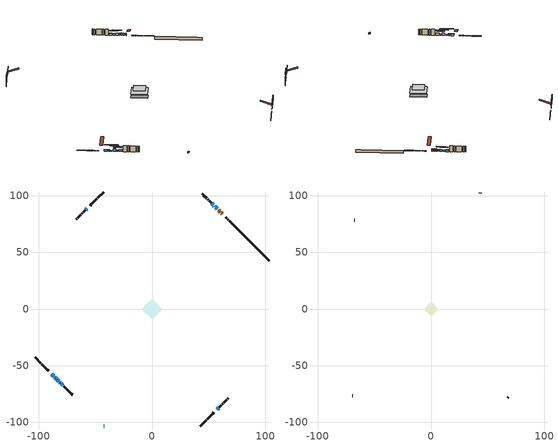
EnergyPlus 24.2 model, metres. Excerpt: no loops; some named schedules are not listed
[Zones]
conditioned space
 floor outside (Floor1 construction): -2.82,0 0,2.82 2.82,0 0,-2.82 z0.79
 floor adiabatic (AdiabaticFloorConstruction): -8.89,0 0,8.89 8.89,0 0,-8.89 z3.23
 floor foundation (Slab1 construction): -6.43,2.85 -2.85,6.43 6.43,-2.85 2.85,-6.43 z-1.65
 wall outside (RimJoist1 construction): 42.73,-103.17 47.85,-98.05 / -103.17,-42.73 -98.05,-47.85 / -42.73,103.17 -47.85,98.05 / 76.79,69.11 71.67,74.23 z0.79:1.09
 wall outside (RimJoist2 construction): 48.51,-97.39 51.6,-94.31 / -97.39,-48.51 -94.31,-51.6 / -48.51,97.39 -51.6,94.31 / 71.02,74.89 67.93,77.97 z0.79:1.09
 wall outside (RimJoist3 construction): 52.25,-93.65 52.94,-92.96 / -93.65,-52.25 -92.96,-52.94 / -52.25,93.65 -52.94,92.96 / 67.27,78.63 66.59,79.32 z0.79:1.09
 wall outside (RimJoist4 construction): 53.6,-92.31 54.65,-91.26 / -92.31,-53.6 -91.26,-54.65 / -53.6,92.31 -54.65,91.26 / 65.93,79.97 64.88,81.02 z0.79:1.09
 wall outside (AdiabaticWallConstruction 1): 61.89,84.01 61.48,84.43 / 60.82,85.08 60.21,85.69 / 59.56,86.35 59,86.9 z0.79:2.82
 wall outside (AdiabaticWallConstruction): -42.74,-103.17 -42.28,-103.17 / 58.35,87.56 58.27,87.63 / -57.64,88.27 -58.36,87.55 / -41.35,-103.17 -41.23,-103.17 / 55.52,90.38 54.81,91.1 / 54.15,91.76 52.71,93.19 z0.79:2.01; -88.27,-57.64 -86.54,-59.36 z0.79:1.86; -85.89,-60.02 -85.35,-60.56 z0.79:1.71; 57.64,-88.27 58.79,-87.12 / -84.69,-61.21 -84.11,-61.79 z0.79:1.2; -83.46,-62.45 -82.09,-63.81 z0.79:2.82; -81.44,-64.47 -80.9,-65.01 z0.79:1.65; -80.24,-65.66 -78.52,-67.39 z0.79:2.37; 57.62,88.29 56.18,89.72 z0.79:2.39
 wall outside (Wall1 construction): 59.44,-86.46 61.21,-84.7 / -77.86,-68.04 -76.1,-69.81 / -59.01,86.89 -60.77,85.13 / 52.06,93.85 50.29,95.61 z0.79:5.67
 wall outside (Wall2 construction): 61.86,-84.04 62.45,-83.46 / -75.44,-70.46 -74.86,-71.05 / -61.43,84.47 -62.01,83.89 / 49.64,96.27 49.05,96.85 z0.79:5.67
 wall outside (Wall3 construction): 63.1,-82.8 66.09,-79.81 / -74.2,-71.7 -71.21,-74.69 / -62.67,83.23 -65.66,80.25 / 48.4,97.51 45.41,100.5 z0.79:5.67
 wall outside (Wall4 construction): 66.75,-79.16 67.21,-78.7 / -70.56,-75.35 -70.1,-75.81 / -66.32,79.59 -66.77,79.13 / 44.75,101.15 44.29,101.61 z0.79:5.67
 wall foundation (FoundationWall1 construction): 77.45,68.45,-1.65 77.45,68.45,0.79 100.6,45.31,0.79 100.6,45.31,0.52 103.17,42.73,0.52 103.17,42.73,-1.65
 window (WindowConstruction 10): -42.73,-103.17 -42.28,-103.17 z0.79:2.01
 window (WindowConstruction 6): 58.34,87.56 58.27,87.63 z0.79:2.01
 window (WindowConstruction 7): -57.64,88.27 -58.35,87.55 z0.79:2.01
 window (WindowConstruction 8): -88.27,-57.64 -86.54,-59.36 z0.79:1.86
 window (WindowConstruction 9): -85.89,-60.02 -85.35,-60.56 z0.79:1.7
 window (WindowConstruction 12): 57.64,-88.27 58.79,-87.12 z0.79:1.2
 window (WindowConstruction 13): -84.69,-61.21 -84.12,-61.79 z0.79:1.2
 window (WindowConstruction 11): -41.35,-103.17 -41.23,-103.17 z0.79:2.01
 window (WindowConstruction): -83.46,-62.45 -82.09,-63.81 z0.79:2.82
 window (WindowConstruction 1): -81.44,-64.47 -80.9,-65.01 z0.79:1.65
 window (WindowConstruction 2): -80.24,-65.66 -78.52,-67.39 z0.79:2.37
 window (WindowConstruction 3): 57.62,88.29 56.18,89.72 z0.79:2.39
 window (WindowConstruction 4): 55.52,90.38 54.81,91.1 z0.79:2.01
 window (WindowConstruction 5): 54.15,91.76 52.71,93.19 z0.79:2.01
 door (Door): 61.89,84.01 61.48,84.43 z0.79:2.82
 door (Door 1): 60.82,85.08 60.21,85.69 z0.79:2.82
 door (Door 2): 59.56,86.35 59,86.9 z0.79:2.82
 ceiling adiabatic (AdiabaticFloorConstruction): 0,-8.89 8.89,0 0,8.89 -8.89,0 z3.23
attic - vented
 floor to conditioned space (Floor2 construction Reversed): -6.53,0 0,6.53 6.53,0 0,-6.53 z5.67
 wall outside (Wall5 construction): 67.86,-78.04 68.11,-77.8 / -69.44,-76.46 -69.2,-76.71 / -67.43,78.47 -67.68,78.23 / 43.64,102.27 43.39,102.51 z0.79:5.67
 roof outside (Roof1 construction): 56.98,-88.92,5.67 50.62,-82.56,8.67 48.94,-84.24,8.67 55.3,-90.6,5.67; -88.92,-56.98,5.67 -82.56,-50.62,8.67 -84.24,-48.94,8.67 -90.6,-55.3,5.67; -56.98,88.92,5.67 -50.62,82.56,8.67 -48.94,84.24,8.67 -55.3,90.6,5.67; 62.55,83.36,5.67 56.19,77,8.67 57.86,75.32,8.67 64.22,81.68,5.67
shading: 58.13,87.77 58.49,87.42 58.78,87.71 58.42,88.07 z2.21; -60.22,85.68 -55.77,90.13 -56.06,90.43 -60.51,85.97 z4.65; -86.4,-59.5 -88.41,-57.49 -88.7,-57.79 -86.69,-59.79 z2.06; -85.21,-60.7 -86.03,-59.88 -86.32,-60.17 -85.5,-60.99 z1.91; 62.38,-83.52 54.04,-91.86 54.34,-92.15 62.67,-83.82 z6.28; -80.52,-65.38 -88.28,-57.62 -88.57,-57.91 -80.81,-65.67 z6.28; -80.23,-65.68 -85.33,-60.58 -85.62,-60.87 -80.52,-65.97 z5.46; -79.03,-66.87 -83.3,-62.6 -83.6,-62.89 -79.32,-67.16 z4.29; -76.65,-69.25 -82.11,-63.8 -82.4,-64.09 -76.94,-69.55 z5.01; 54.31,91.59 59.48,86.42 59.77,86.71 54.6,91.88 z5.03; 52.94,92.97 57.39,88.51 57.68,88.81 53.23,93.26 z4.65; 52.57,93.33 54.29,91.61 54.58,91.9 52.86,93.62 z2.21
[Building]
Building 1: Terrain=Suburbs
[Site:Location]
Toronto City Centre_ON: Latitude {deg}=43.63; Longitude {deg}=-79.39; Time Zone {hr}=-5; Elevation {m}=77; Keep Site Location Information=Yes
[Site:GroundTemperature:Shallow]
5.01852, 3.26908, 3.12898, 3.95918, 7.29196, 10.6092, 13.4851, 15.3069, 15.4617, 13.9799, 11.1774, 7.9619
[Site:WaterMainsTemperature]
Calculation Method=Schedule; Temperature Schedule=mains temperature schedule
[Material] Roughness=Rough; Thermal Absorptance=0.9
Name | Thickness {m} | Conductivity {W/m-K} | Density {kg/m3} | Specific Heat {J/kg-K} | Solar Absorptance | Visible Absorptance
asphalt or fiberglass shingles | 0.00635 | 0.162714 | 1121.4 | 1465.45 | 0.4 | 0.4
ceiling loosefill ins | 0.338667 | 0.0480833 | 16.02 | 1046.75 | 0.7 | 0.7
ceiling stud and cavity | 0.1397 | 0.316081 | 65.682 | 1177.47 | 0.7 | 0.7
concrete 4.0 in. | 0.1016 | 1.803125 | 2242.8 | 837.4 | 0.7 | 0.7
concrete 8.0 in. | 0.2032 | 1.803125 | 2242.8 | 837.4 | 0.7 | 0.7
door material | 0.04445 | 0.053851 | 512.64 | 1214.23 | 0.7 | 0.7
door material 1 | 0.04445 | 0.0451087 | 512.64 | 1214.23 | 0.7 | 0.7
door material 2 | 0.04445 | 0.188738 | 512.64 | 1214.23 | 0.7 | 0.7
exterior vertical ins | 0.0107719 | 0.029427 | 32.04 | 1214.23 | 0.7 | 0.7
floor covering | 0.0127 | 0.0433444 | 54.468 | 1339.84 | 0.6 | 0.6
floor rigid ins; rim joist rigid ins | 0.051816 | 0.029427 | 32.04 | 1214.23 | 0.7 | 0.7
floor rigid ins 1; wall rigid ins | 0.512978 | 0.029427 | 32.04 | 1214.23 | 0.7 | 0.7
floor stud and cavity | 0.1397 | 0.109251 | 92.3553 | 1139.71 | 0.7 | 0.7
floor stud and cavity 1 | 0.1397 | 1.75129 | 37.0049 | 1207.88 | 0.7 | 0.7
furniture material conditioned space 1 | 0.1524 | 0.115458 | 640.8 | 1214.23 | 0.6 | 0.6
gypsum board | 0.0127 | 0.160291 | 801 | 837.4 | 0.6 | 0.6
gypsum board 1 | 0.0127 | 0.160291 | 801 | 837.4 | 0.7 | 0.7
osb sheathing 0.5 in. | 0.0127 | 0.115458 | 512.64 | 1214.23 | 0.7 | 0.7
osb sheathing 0.75 in. | 0.01905 | 0.115458 | 512.64 | 1214.23 | 0.7 | 0.7
osb sheathing 2.0 in. | 0.0508 | 0.115458 | 512.64 | 1214.23 | 0.7 | 0.7
rim joist stud and cavity | 0.0508 | 0.0296634 | 125.044 | 1163.47 | 0.6 | 0.6
rim joist stud and cavity 1 | 0.0508 | 0.311623 | 125.044 | 1163.47 | 0.6 | 0.6
rim joist stud and cavity 2 | 0.0508 | 0.0288045 | 125.044 | 1163.47 | 0.6 | 0.6
rim joist stud and cavity 3 | 0.0508 | 0.570385 | 125.044 | 1163.47 | 0.6 | 0.6
wall stud and cavity | 0.1397 | 0.0827303 | 139.0536 | 1170.24 | 0.7 | 0.7
wall stud and cavity 1 | 0.1397 | 0.0909844 | 139.0536 | 1170.24 | 0.7 | 0.7
wall stud and cavity 2 | 0.1397 | 0.0937807 | 139.0536 | 1170.24 | 0.7 | 0.7
wall stud and cavity 3 | 0.1397 | 0.11515 | 139.0536 | 1170.24 | 0.7 | 0.7
wall stud and cavity 4 | 0.0889 | 6.1454 | 50.32683 | 1063.81 | 0.6 | 0.6
wall stud and cavity 5 | 0.0889 | 0.380278 | 52.3479 | 1209.89 | 0.7 | 0.7
wall stud and cavity 6 | 0.0889 | 0.391764 | 83.0341 | 1211.67 | 0.7 | 0.7
wood siding | 0.0254 | 0.102417 | 544.68 | 1172.36 | 0.4 | 0.4
wood siding 1 | 0.00254 | 0.102417 | 544.68 | 1172.36 | 0.4 | 0.4
wood siding 2; wood siding 3; wood siding 4 | 0.0254 | 0.102417 | 544.68 | 1172.36 | 0.7 | 0.7
[WindowMaterial:SimpleGlazingSystem]
Name | U-Factor {W/m2-K} | Solar Heat Gain Coefficient
WindowMaterial | 2.97357 | 0.6
WindowMaterial 1 | 3.03659 | 0.48
WindowMaterial 10 | 6.28498 | 0.58
WindowMaterial 2 | 2.9219 | 0.64
WindowMaterial 3 | 2.969594 | 0.58
WindowMaterial 4 | 2.992306 | 0.55
WindowMaterial 5 | 2.90032 | 0.04
WindowMaterial 6 | 2.99003 | 0.55
WindowMaterial 7 | 3.03092 | 0.49
WindowMaterial 8 | 3.30687 | 0.61
WindowMaterial 9 | 4.64858 | 0.54
[Construction]
AdiabaticFloorConstruction: floor stud and cavity 1, floor rigid ins 1, osb sheathing 0.75 in., floor covering
AdiabaticWallConstruction: wood siding 3, wall rigid ins, wall stud and cavity 5, gypsum board
AdiabaticWallConstruction 1: wood siding 4, wall rigid ins, wall stud and cavity 5, gypsum board
Door: door material
Door 1: door material 1
Door 2: door material 2
Floor1 construction: floor stud and cavity, floor rigid ins, osb sheathing 0.75 in., floor covering
Floor2 construction Reversed: gypsum board, ceiling stud and cavity, ceiling loosefill ins
FoundationWall1 construction: concrete 8.0 in., gypsum board 1
furniture construction conditioned space 1: furniture material conditioned space 1
PartitionWallConstruction: gypsum board, wall stud and cavity 6, gypsum board
RimJoist1 construction: wood siding 2, osb sheathing 2.0 in., rim joist stud and cavity
RimJoist2 construction: wood siding 2, rim joist rigid ins, osb sheathing 2.0 in., rim joist stud and cavity 1
RimJoist3 construction: wood siding 2, osb sheathing 2.0 in., rim joist stud and cavity 2
RimJoist4 construction: wood siding 2, rim joist rigid ins, osb sheathing 2.0 in., rim joist stud and cavity 3
Roof1 construction: asphalt or fiberglass shingles
Slab1 construction: concrete 4.0 in.
Wall1 construction: wood siding, osb sheathing 0.5 in., wall stud and cavity, gypsum board
Wall2 construction: wood siding, osb sheathing 0.5 in., wall stud and cavity 1, gypsum board
Wall3 construction: wood siding, osb sheathing 0.5 in., wall stud and cavity 2, gypsum board
Wall4 construction: wood siding, osb sheathing 0.5 in., wall stud and cavity 3, gypsum board
Wall5 construction: wood siding 1, wall stud and cavity 4
WindowConstruction: WindowMaterial
WindowConstruction 1: WindowMaterial 1
WindowConstruction 10: WindowMaterial 8
WindowConstruction 11: WindowMaterial 9
WindowConstruction 12; WindowConstruction 13: WindowMaterial 10
WindowConstruction 2: WindowMaterial 2
WindowConstruction 3: WindowMaterial 3
WindowConstruction 4; WindowConstruction 5; WindowConstruction 7: WindowMaterial 4
WindowConstruction 6: WindowMaterial 5
WindowConstruction 8: WindowMaterial 6
WindowConstruction 9: WindowMaterial 7
[Zone] Multiplier=1; Part of Total Floor Area=Yes
Name | Volume {m3}
attic - vented | 41.5141
conditioned space | 579.8
[Space]
Name | Zone | Volume {m3}
attic - vented 1 | attic - vented | 41.5141
conditioned space 1 | conditioned space | 579.8
[ZoneInfiltration:EffectiveLeakageArea]
infil attic - vented 1: Zone or Space=attic - vented 1; Schedule=Always On Discrete; Effective Air Leakage Area {cm2}=3591.16; Stack Coefficient=0.000547627; Wind Coefficient=1.58111e-05
[ZoneMixing]
whole house fan mix: Zone or Space=attic - vented; Schedule=Always On Continuous; Design Flow Rate Calculation Method=Flow/Zone; Design Flow Rate {m3/s}=0; Source Zone or Space=conditioned space
[SurfaceProperty:ExposedFoundationPerimeter]
Slab1: Exposed Perimeter Calculation Method=TotalExposedPerimeter; Total Exposed Perimeter {m}=36.374
[InternalMass] Zone or ZoneList=conditioned space; Space or SpaceList=conditioned space 1
Name | Construction | Surface Area {m2}
furniture mass conditioned space 1 | furniture construction conditioned space 1 | 96.1959
partition wall mass | PartitionWallConstruction | 240.49
[Lights]
interior lighting: Zone or ZoneList or Space or SpaceList=conditioned space 1; Schedule=interior lighting schedule; Design Level Calculation Method=LightingLevel; Lighting Level {W}=343.2; Return Air Fraction=0; Fraction Radiant=0.6; Fraction Visible=0.2; Fraction Replaceable=1
[People]
occupants: Zone or ZoneList or Space or SpaceList=conditioned space 1; Number of People Schedule=occupants schedule; Number of People Calculation Method=People; Number of People=3; Fraction Radiant=0.314171; Sensible Heat Fraction=0.56303; Activity Level Schedule=occupants activity schedule; Carbon Dioxide Generation Rate {m3/s-W}=0; Enable ASHRAE 55 Comfort Warnings=No; Mean Radiant Temperature Calculation Type=EnclosureAveraged
[ElectricEquipment] Zone or ZoneList or Space or SpaceList=conditioned space 1; Design Level Calculation Method=EquipmentLevel
Name | Schedule | Design Level {W} | Fraction Latent | Fraction Radiant | Fraction Lost
clothes dryer | clothes dryer schedule | 140.772 | 0.015 | 0.081 | 0.85
clothes washer | clothes washer schedule | 32.1985 | 0.03 | 0.162 | 0.7
cooking range | cooking range schedule | 215.147 | 0.08 | 0.432 | 0.2
dishwasher | dishwasher schedule | 66.8632 | 0.3 | 0.18 | 0.4
fridge | fridge schedule | 72.9452 | 0 | 0.6 | 0
mech vent bath fan 0 | mech vent bath fan 0 schedule | 50.2 | 0 | 0 | 1
mech vent bath fan 1 | mech vent bath fan 1 schedule | 50.2 | 0 | 0 | 1
mech vent house fan | mech vent house fan schedule | 0 | 0 | 0 | 1
mech vent house fan cfis | mech vent house fan cfis schedule | 0 | 0 | 0 | 0
mech vent range fan 0 | mech vent range fan 0 schedule | 57 | 0 | 0 | 1
misc plug loads | misc plug loads schedule | 494.7 | 0.045 | 0.513 | 0.1
whole house fan | Always On Discrete | 0 | 0 | 0 | 1
[OtherEquipment] Zone or ZoneList or Space or SpaceList=conditioned space 1; Design Level Calculation Method=EquipmentLevel
Name | Fuel Type | Schedule | Design Level {W} | Fraction Latent | Fraction Radiant | Fraction Lost
clothes dryer 1 | Electricity | clothes dryer schedule | 0 | 0.015 | 0.081 | 0.85
cooking range 1 | Electricity | cooking range schedule | 0 | 0.08 | 0.432 | 0.2
general water use latent | None | general water use schedule | 62.594 | 1 | 0 | 0
general water use sensible | None | general water use schedule | -61.6891 | 0 | 0.6 | 0
mech vent house fan latent load | None | Always On Discrete | 0 | 1 | 0 | 0
mech vent house fan sensible load | None | Always On Discrete | 0 | 0 | 0 | 0
water heater energy adjustment1 | NaturalGas | Always On Discrete | 0.01 | 0 | 0 | 1
[ZoneInfiltration:DesignFlowRate] Zone or ZoneList or Space or SpaceList=conditioned space 1; Schedule=Always On Discrete; Design Flow Rate Calculation Method=Flow/Zone; Design Flow Rate {m3/s}=0
infil flow; natural vent flow; whole house fan flow
[Foundation:Kiva]
Foundation Kiva 1: Initial Indoor Air Temperature {C}=18; Wall Height Above Grade {m}=0.789981; Wall Depth Below Slab {m}=0.2032; Custom Block Material Name 1=exterior vertical ins; Custom Block Depth 1 {m}=2.43998; Custom Block X Position 1 {m}=0.2159; Custom Block Z Position 1 {m}=0
[Foundation:Kiva:Settings]
Soil Conductivity {W/m-K}=0.849921; Soil Density {kg/m3}=1842.3; Soil Specific Heat {J/kg-K}=418.7; Ground Solar Absorptivity=0.9; Ground Thermal Absorptivity=0.9; Ground Surface Roughness {m}=0.03; Far-Field Width {m}=40; Deep-Ground Boundary Condition=ZeroFlux; Deep-Ground Depth {m}=40; Minimum Cell Dimension {m}=0.2; Maximum Cell Growth Coefficient=3; Simulation Timestep=Timestep
[Exterior:Lights]
exterior lighting: Schedule=exterior lighting schedule; Design Level {W}=75.6
[Schedule:Constant]
Name | Hourly Value
Always On Continuous; mech vent house fan schedule; mech vent house fan cfis schedule; Always On Discrete | 1
occupants activity schedule | 117.228
fridge schedule | 0
[Schedule:Week:Daily]
interior lighting schedule Week Rule - Jan1-Jan27: interior lighting schedule day, interior lighting schedule day, interior lighting schedule day, interior lighting schedule day, interior lighting schedule day, interior lighting schedule day, interior lighting schedule day, interior lighting schedule default day, interior lighting schedule default day, interior lighting schedule default day, interior lighting schedule default day, interior lighting schedule default day
interior lighting schedule Week Rule - Jan28-Feb3: interior lighting schedule day, interior lighting schedule day, interior lighting schedule day, interior lighting schedule day, interior lighting schedule day 1, interior lighting schedule day 1, interior lighting schedule day 1, interior lighting schedule default day, interior lighting schedule default day, interior lighting schedule default day, interior lighting schedule default day, interior lighting schedule default day
interior lighting schedule Week Rule - Feb4-Feb24: interior lighting schedule day 1, interior lighting schedule day 1, interior lighting schedule day 1, interior lighting schedule day 1, interior lighting schedule day 1, interior lighting schedule day 1, interior lighting schedule day 1, interior lighting schedule default day, interior lighting schedule default day, interior lighting schedule default day, interior lighting schedule default day, interior lighting schedule default day
interior lighting schedule Week Rule - Feb25-Mar3: interior lighting schedule day 1, interior lighting schedule day 1, interior lighting schedule day 1, interior lighting schedule day 1, interior lighting schedule day 2, interior lighting schedule day 2, interior lighting schedule day 2, interior lighting schedule default day, interior lighting schedule default day, interior lighting schedule default day, interior lighting schedule default day, interior lighting schedule default day
interior lighting schedule Week Rule - Mar4-Mar31: interior lighting schedule day 2, interior lighting schedule day 2, interior lighting schedule day 2, interior lighting schedule day 2, interior lighting schedule day 2, interior lighting schedule day 2, interior lighting schedule day 2, interior lighting schedule default day, interior lighting schedule default day, interior lighting schedule default day, interior lighting schedule default day, interior lighting schedule default day
interior lighting schedule Week Rule - Apr1-Apr28: interior lighting schedule day 3, interior lighting schedule day 3, interior lighting schedule day 3, interior lighting schedule day 3, interior lighting schedule day 3, interior lighting schedule day 3, interior lighting schedule day 3, interior lighting schedule default day, interior lighting schedule default day, interior lighting schedule default day, interior lighting schedule default day, interior lighting schedule default day
interior lighting schedule Week Rule - Apr29-May5: interior lighting schedule day 3, interior lighting schedule day 3, interior lighting schedule day 4, interior lighting schedule day 4, interior lighting schedule day 4, interior lighting schedule day 4, interior lighting schedule day 4, interior lighting schedule default day, interior lighting schedule default day, interior lighting schedule default day, interior lighting schedule default day, interior lighting schedule default day
interior lighting schedule Week Rule - May6-May26: interior lighting schedule day 4, interior lighting schedule day 4, interior lighting schedule day 4, interior lighting schedule day 4, interior lighting schedule day 4, interior lighting schedule day 4, interior lighting schedule day 4, interior lighting schedule default day, interior lighting schedule default day, interior lighting schedule default day, interior lighting schedule default day, interior lighting schedule default day
interior lighting schedule Week Rule - May27-Jun2: interior lighting schedule day 4, interior lighting schedule day 4, interior lighting schedule day 4, interior lighting schedule day 4, interior lighting schedule day 4, interior lighting schedule day 5, interior lighting schedule day 5, interior lighting schedule default day, interior lighting schedule default day, interior lighting schedule default day, interior lighting schedule default day, interior lighting schedule default day
interior lighting schedule Week Rule - Jun3-Jun30: interior lighting schedule day 5, interior lighting schedule day 5, interior lighting schedule day 5, interior lighting schedule day 5, interior lighting schedule day 5, interior lighting schedule day 5, interior lighting schedule day 5, interior lighting schedule default day, interior lighting schedule default day, interior lighting schedule default day, interior lighting schedule default day, interior lighting schedule default day
interior lighting schedule Week Rule - Jul1-Jul28: interior lighting schedule day 6, interior lighting schedule day 6, interior lighting schedule day 6, interior lighting schedule day 6, interior lighting schedule day 6, interior lighting schedule day 6, interior lighting schedule day 6, interior lighting schedule default day, interior lighting schedule default day, interior lighting schedule default day, interior lighting schedule default day, interior lighting schedule default day
interior lighting schedule Week Rule - Jul29-Aug4: interior lighting schedule day 6, interior lighting schedule day 6, interior lighting schedule day 6, interior lighting schedule day 7, interior lighting schedule day 7, interior lighting schedule day 7, interior lighting schedule day 7, interior lighting schedule default day, interior lighting schedule default day, interior lighting schedule default day, interior lighting schedule default day, interior lighting schedule default day
interior lighting schedule Week Rule - Aug5-Aug25: interior lighting schedule day 7, interior lighting schedule day 7, interior lighting schedule day 7, interior lighting schedule day 7, interior lighting schedule day 7, interior lighting schedule day 7, interior lighting schedule day 7, interior lighting schedule default day, interior lighting schedule default day, interior lighting schedule default day, interior lighting schedule default day, interior lighting schedule default day
interior lighting schedule Week Rule - Aug26-Sep1: interior lighting schedule day 7, interior lighting schedule day 7, interior lighting schedule day 7, interior lighting schedule day 7, interior lighting schedule day 7, interior lighting schedule day 7, interior lighting schedule day 8, interior lighting schedule default day, interior lighting schedule default day, interior lighting schedule default day, interior lighting schedule default day, interior lighting schedule default day
interior lighting schedule Week Rule - Sep2-Sep29: interior lighting schedule day 8, interior lighting schedule day 8, interior lighting schedule day 8, interior lighting schedule day 8, interior lighting schedule day 8, interior lighting schedule day 8, interior lighting schedule day 8, interior lighting schedule default day, interior lighting schedule default day, interior lighting schedule default day, interior lighting schedule default day, interior lighting schedule default day
interior lighting schedule Week Rule - Sep30-Oct6: interior lighting schedule day 8, interior lighting schedule day 9, interior lighting schedule day 9, interior lighting schedule day 9, interior lighting schedule day 9, interior lighting schedule day 9, interior lighting schedule day 9, interior lighting schedule default day, interior lighting schedule default day, interior lighting schedule default day, interior lighting schedule default day, interior lighting schedule default day
interior lighting schedule Week Rule - Oct7-Oct27: interior lighting schedule day 9, interior lighting schedule day 9, interior lighting schedule day 9, interior lighting schedule day 9, interior lighting schedule day 9, interior lighting schedule day 9, interior lighting schedule day 9, interior lighting schedule default day, interior lighting schedule default day, interior lighting schedule default day, interior lighting schedule default day, interior lighting schedule default day
interior lighting schedule Week Rule - Oct28-Nov3: interior lighting schedule day 9, interior lighting schedule day 9, interior lighting schedule day 9, interior lighting schedule day 9, interior lighting schedule day 10, interior lighting schedule day 10, interior lighting schedule day 10, interior lighting schedule default day, interior lighting schedule default day, interior lighting schedule default day, interior lighting schedule default day, interior lighting schedule default day
interior lighting schedule Week Rule - Nov4-Nov24: interior lighting schedule day 10, interior lighting schedule day 10, interior lighting schedule day 10, interior lighting schedule day 10, interior lighting schedule day 10, interior lighting schedule day 10, interior lighting schedule day 10, interior lighting schedule default day, interior lighting schedule default day, interior lighting schedule default day, interior lighting schedule default day, interior lighting schedule default day
interior lighting schedule Week Rule - Nov25-Dec1: interior lighting schedule day 10, interior lighting schedule day 10, interior lighting schedule day 10, interior lighting schedule day 10, interior lighting schedule day 10, interior lighting schedule day 10, interior lighting schedule day 11, interior lighting schedule default day, interior lighting schedule default day, interior lighting schedule default day, interior lighting schedule default day, interior lighting schedule default day
interior lighting schedule Week Rule - Dec2-Dec31: interior lighting schedule day 11, interior lighting schedule day 11, interior lighting schedule day 11, interior lighting schedule day 11, interior lighting schedule day 11, interior lighting schedule day 11, interior lighting schedule day 11, interior lighting schedule default day, interior lighting schedule default day, interior lighting schedule default day, interior lighting schedule default day, interior lighting schedule default day
occupants schedule Week Rule - Jan1-Dec31: occupants schedule day, occupants schedule day, occupants schedule day, occupants schedule day, occupants schedule day, occupants schedule day, occupants schedule day, occupants schedule default day, occupants schedule default day, occupants schedule default day, occupants schedule default day, occupants schedule default day
clothes dryer schedule Week Rule - Jan1-Dec31: clothes dryer schedule day, clothes dryer schedule day, clothes dryer schedule day, clothes dryer schedule day, clothes dryer schedule day, clothes dryer schedule day, clothes dryer schedule day, clothes dryer schedule default day, clothes dryer schedule default day, clothes dryer schedule default day, clothes dryer schedule default day, clothes dryer schedule default day
clothes washer schedule Week Rule - Jan1-Dec31: clothes washer schedule day, clothes washer schedule day, clothes washer schedule day, clothes washer schedule day, clothes washer schedule day, clothes washer schedule day, clothes washer schedule day, clothes washer schedule default day, clothes washer schedule default day, clothes washer schedule default day, clothes washer schedule default day, clothes washer schedule default day
cooking range schedule Week Rule - Jan1-Dec31: cooking range schedule day, cooking range schedule day, cooking range schedule day, cooking range schedule day, cooking range schedule day, cooking range schedule day, cooking range schedule day, cooking range schedule default day, cooking range schedule default day, cooking range schedule default day, cooking range schedule default day, cooking range schedule default day
dishwasher schedule Week Rule - Jan1-Dec31: dishwasher schedule day, dishwasher schedule day, dishwasher schedule day, dishwasher schedule day, dishwasher schedule day, dishwasher schedule day, dishwasher schedule day, dishwasher schedule default day, dishwasher schedule default day, dishwasher schedule default day, dishwasher schedule default day, dishwasher schedule default day
mech vent bath fan 0 schedule Week Rule - Jan1-Dec31: mech vent bath fan 0 schedule day, mech vent bath fan 0 schedule day, mech vent bath fan 0 schedule day, mech vent bath fan 0 schedule day, mech vent bath fan 0 schedule day, mech vent bath fan 0 schedule day, mech vent bath fan 0 schedule day, mech vent bath fan 0 schedule default day, mech vent bath fan 0 schedule default day, mech vent bath fan 0 schedule default day, mech vent bath fan 0 schedule default day, mech vent bath fan 0 schedule default day
mech vent bath fan 1 schedule Week Rule - Jan1-Dec31: mech vent bath fan 1 schedule day, mech vent bath fan 1 schedule day, mech vent bath fan 1 schedule day, mech vent bath fan 1 schedule day, mech vent bath fan 1 schedule day, mech vent bath fan 1 schedule day, mech vent bath fan 1 schedule day, mech vent bath fan 1 schedule default day, mech vent bath fan 1 schedule default day, mech vent bath fan 1 schedule default day, mech vent bath fan 1 schedule default day, mech vent bath fan 1 schedule default day
mech vent range fan 0 schedule Week Rule - Jan1-Dec31: mech vent range fan 0 schedule day, mech vent range fan 0 schedule day, mech vent range fan 0 schedule day, mech vent range fan 0 schedule day, mech vent range fan 0 schedule day, mech vent range fan 0 schedule day, mech vent range fan 0 schedule day, mech vent range fan 0 schedule default day, mech vent range fan 0 schedule default day, mech vent range fan 0 schedule default day, mech vent range fan 0 schedule default day, mech vent range fan 0 schedule default day
misc plug loads schedule Week Rule - Jan1-Dec31: misc plug loads schedule day, misc plug loads schedule day, misc plug loads schedule day, misc plug loads schedule day, misc plug loads schedule day, misc plug loads schedule day, misc plug loads schedule day, misc plug loads schedule default day, misc plug loads schedule default day, misc plug loads schedule default day, misc plug loads schedule default day, misc plug loads schedule default day
general water use schedule Week Rule - Jan1-Dec31: general water use schedule day, general water use schedule day, general water use schedule day, general water use schedule day, general water use schedule day, general water use schedule day, general water use schedule day, general water use schedule default day, general water use schedule default day, general water use schedule default day, general water use schedule default day, general water use schedule default day
exterior lighting schedule Week Rule - Jan1-Jan27: exterior lighting schedule day, exterior lighting schedule day, exterior lighting schedule day, exterior lighting schedule day, exterior lighting schedule day, exterior lighting schedule day, exterior lighting schedule day, exterior lighting schedule default day, exterior lighting schedule default day, exterior lighting schedule default day, exterior lighting schedule default day, exterior lighting schedule default day
exterior lighting schedule Week Rule - Jan28-Feb3: exterior lighting schedule day, exterior lighting schedule day, exterior lighting schedule day, exterior lighting schedule day, exterior lighting schedule day 1, exterior lighting schedule day 1, exterior lighting schedule day 1, exterior lighting schedule default day, exterior lighting schedule default day, exterior lighting schedule default day, exterior lighting schedule default day, exterior lighting schedule default day
exterior lighting schedule Week Rule - Feb4-Feb24: exterior lighting schedule day 1, exterior lighting schedule day 1, exterior lighting schedule day 1, exterior lighting schedule day 1, exterior lighting schedule day 1, exterior lighting schedule day 1, exterior lighting schedule day 1, exterior lighting schedule default day, exterior lighting schedule default day, exterior lighting schedule default day, exterior lighting schedule default day, exterior lighting schedule default day
exterior lighting schedule Week Rule - Feb25-Mar3: exterior lighting schedule day 1, exterior lighting schedule day 1, exterior lighting schedule day 1, exterior lighting schedule day 1, exterior lighting schedule day 2, exterior lighting schedule day 2, exterior lighting schedule day 2, exterior lighting schedule default day, exterior lighting schedule default day, exterior lighting schedule default day, exterior lighting schedule default day, exterior lighting schedule default day
exterior lighting schedule Week Rule - Mar4-Mar31: exterior lighting schedule day 2, exterior lighting schedule day 2, exterior lighting schedule day 2, exterior lighting schedule day 2, exterior lighting schedule day 2, exterior lighting schedule day 2, exterior lighting schedule day 2, exterior lighting schedule default day, exterior lighting schedule default day, exterior lighting schedule default day, exterior lighting schedule default day, exterior lighting schedule default day
exterior lighting schedule Week Rule - Apr1-Apr28: exterior lighting schedule day 3, exterior lighting schedule day 3, exterior lighting schedule day 3, exterior lighting schedule day 3, exterior lighting schedule day 3, exterior lighting schedule day 3, exterior lighting schedule day 3, exterior lighting schedule default day, exterior lighting schedule default day, exterior lighting schedule default day, exterior lighting schedule default day, exterior lighting schedule default day
exterior lighting schedule Week Rule - Apr29-May5: exterior lighting schedule day 3, exterior lighting schedule day 3, exterior lighting schedule day 4, exterior lighting schedule day 4, exterior lighting schedule day 4, exterior lighting schedule day 4, exterior lighting schedule day 4, exterior lighting schedule default day, exterior lighting schedule default day, exterior lighting schedule default day, exterior lighting schedule default day, exterior lighting schedule default day
exterior lighting schedule Week Rule - May6-May26: exterior lighting schedule day 4, exterior lighting schedule day 4, exterior lighting schedule day 4, exterior lighting schedule day 4, exterior lighting schedule day 4, exterior lighting schedule day 4, exterior lighting schedule day 4, exterior lighting schedule default day, exterior lighting schedule default day, exterior lighting schedule default day, exterior lighting schedule default day, exterior lighting schedule default day
exterior lighting schedule Week Rule - May27-Jun2: exterior lighting schedule day 4, exterior lighting schedule day 4, exterior lighting schedule day 4, exterior lighting schedule day 4, exterior lighting schedule day 4, exterior lighting schedule day 5, exterior lighting schedule day 5, exterior lighting schedule default day, exterior lighting schedule default day, exterior lighting schedule default day, exterior lighting schedule default day, exterior lighting schedule default day
[Schedule:Year]
interior lighting schedule: interior lighting schedule Week Rule - Jan1-Jan27, 1, 1, 1, 27, interior lighting schedule Week Rule - Jan28-Feb3, 1, 28, 2, 3, interior lighting schedule Week Rule - Feb4-Feb24, 2, 4, 2, 24, interior lighting schedule Week Rule - Feb25-Mar3, 2, 25, 3, 3, interior lighting schedule Week Rule - Mar4-Mar31, 3, 4, 3, 31, interior lighting schedule Week Rule - Apr1-Apr28, 4, 1, 4, 28, interior lighting schedule Week Rule - Apr29-May5, 4, 29, 5, 5, interior lighting schedule Week Rule - May6-May26, 5, 6, 5, 26, interior lighting schedule Week Rule - May27-Jun2, 5, 27, 6, 2, interior lighting schedule Week Rule - Jun3-Jun30, 6, 3, 6, 30, interior lighting schedule Week Rule - Jul1-Jul28, 7, 1, 7, 28, interior lighting schedule Week Rule - Jul29-Aug4, 7, 29, 8, 4, interior lighting schedule Week Rule - Aug5-Aug25, 8, 5, 8, 25, interior lighting schedule Week Rule - Aug26-Sep1, 8, 26, 9, 1, interior lighting schedule Week Rule - Sep2-Sep29, 9, 2, 9, 29, interior lighting schedule Week Rule - Sep30-Oct6, 9, 30, 10, 6, interior lighting schedule Week Rule - Oct7-Oct27, 10, 7, 10, 27, interior lighting schedule Week Rule - Oct28-Nov3, 10, 28, 11, 3, interior lighting schedule Week Rule - Nov4-Nov24, 11, 4, 11, 24, interior lighting schedule Week Rule - Nov25-Dec1, 11, 25, 12, 1, interior lighting schedule Week Rule - Dec2-Dec31, 12, 2, 12, 31
occupants schedule: occupants schedule Week Rule - Jan1-Dec31, 1, 1, 12, 31
clothes dryer schedule: clothes dryer schedule Week Rule - Jan1-Dec31, 1, 1, 12, 31
clothes washer schedule: clothes washer schedule Week Rule - Jan1-Dec31, 1, 1, 12, 31
cooking range schedule: cooking range schedule Week Rule - Jan1-Dec31, 1, 1, 12, 31
dishwasher schedule: dishwasher schedule Week Rule - Jan1-Dec31, 1, 1, 12, 31
mech vent bath fan 0 schedule: mech vent bath fan 0 schedule Week Rule - Jan1-Dec31, 1, 1, 12, 31
mech vent bath fan 1 schedule: mech vent bath fan 1 schedule Week Rule - Jan1-Dec31, 1, 1, 12, 31
mech vent range fan 0 schedule: mech vent range fan 0 schedule Week Rule - Jan1-Dec31, 1, 1, 12, 31
misc plug loads schedule: misc plug loads schedule Week Rule - Jan1-Dec31, 1, 1, 12, 31
general water use schedule: general water use schedule Week Rule - Jan1-Dec31, 1, 1, 12, 31
exterior lighting schedule: exterior lighting schedule Week Rule - Jan1-Jan27, 1, 1, 1, 27, exterior lighting schedule Week Rule - Jan28-Feb3, 1, 28, 2, 3, exterior lighting schedule Week Rule - Feb4-Feb24, 2, 4, 2, 24, exterior lighting schedule Week Rule - Feb25-Mar3, 2, 25, 3, 3, exterior lighting schedule Week Rule - Mar4-Mar31, 3, 4, 3, 31, exterior lighting schedule Week Rule - Apr1-Apr28, 4, 1, 4, 28, exterior lighting schedule Week Rule - Apr29-May5, 4, 29, 5, 5, exterior lighting schedule Week Rule - May6-May26, 5, 6, 5, 26, exterior lighting schedule Week Rule - May27-Jun2, 5, 27, 6, 2, exterior lighting schedule Week Rule - Jun3-Jun30, 6, 3, 6, 30, exterior lighting schedule Week Rule - Jul1-Jul28, 7, 1, 7, 28, exterior lighting schedule Week Rule - Jul29-Aug4, 7, 29, 8, 4, exterior lighting schedule Week Rule - Aug5-Aug25, 8, 5, 8, 25, exterior lighting schedule Week Rule - Aug26-Sep1, 8, 26, 9, 1, exterior lighting schedule Week Rule - Sep2-Sep29, 9, 2, 9, 29, exterior lighting schedule Week Rule - Sep30-Oct6, 9, 30, 10, 6, exterior lighting schedule Week Rule - Oct7-Oct27, 10, 7, 10, 27, exterior lighting schedule Week Rule - Oct28-Nov3, 10, 28, 11, 3, exterior lighting schedule Week Rule - Nov4-Nov24, 11, 4, 11, 24, exterior lighting schedule Week Rule - Nov25-Dec1, 11, 25, 12, 1, exterior lighting schedule Week Rule - Dec2-Dec31, 12, 2, 12, 31
[Schedule:Compact]
mains temperature schedule: Through: 01/01, For: AllDays, Until: 24:00, 8.80333, Through: 01/02, For: AllDays, Until: 24:00, 8.74333, Through: 01/03, For: AllDays, Until: 24:00, 8.68389, Through: 01/04, For: AllDays, Until: 24:00, 8.62611, Through: 01/05, For: AllDays, Until: 24:00, 8.56944, Through: 01/06, For: AllDays, Until: 24:00, 8.51389, Through: 01/07, For: AllDays, Until: 24:00, 8.45944, Through: 01/08, For: AllDays, Until: 24:00, 8.40611, Through: 01/09, For: AllDays, Until: 24:00, 8.35389, Through: 01/10, For: AllDays, Until: 24:00, 8.30278, Through: 01/11, For: AllDays, Until: 24:00, 8.25333, Through: 01/12, For: AllDays, Until: 24:00, 8.205, Through: 01/13, For: AllDays, Until: 24:00, 8.15778, Through: 01/14, For: AllDays, Until: 24:00, 8.11222, Through: 01/15, For: AllDays, Until: 24:00, 8.06778, Through: 01/16, For: AllDays, Until: 24:00, 8.02444, Through: 01/17, For: AllDays, Until: 24:00, 7.98222, Through: 01/18, For: AllDays, Until: 24:00, 7.94167, Through: 01/19, For: AllDays, Until: 24:00, 7.90222, Through: 01/20, For: AllDays, Until: 24:00, 7.86444, Through: 01/21, For: AllDays, Until: 24:00, 7.82778, Through: 01/22, For: AllDays, Until: 24:00, 7.79278, Through: 01/23, For: AllDays, Until: 24:00, 7.75889, Through: 01/24, For: AllDays, Until: 24:00, 7.72667, Through: 01/25, For: AllDays, Until: 24:00, 7.69556, Through: 01/26, For: AllDays, Until: 24:00, 7.66611, Through: 01/27, For: AllDays, Until: 24:00, 7.63778, Through: 01/28, For: AllDays, Until: 24:00, 7.61111, Through: 01/29, For: AllDays, Until: 24:00, 7.58556, Through: 01/30, For: AllDays, Until: 24:00, 7.56167, Through: 01/31, For: AllDays, Until: 24:00, 7.53944, Through: 02/01, For: AllDays, Until: 24:00, 7.51833, Through: 02/02, For: AllDays, Until: 24:00, 7.49889, Through: 02/03, For: AllDays, Until: 24:00, 7.48111, Through: 02/04, For: AllDays, Until: 24:00, 7.46444, Through: 02/05, For: AllDays, Until: 24:00, 7.44944, Through: 02/06, For: AllDays, Until: 24:00, 7.43556, Through: 02/07, For: AllDays, Until: 24:00, 7.42333, Through: 02/08, For: AllDays, Until: 24:00, 7.41278, Through: 02/09, For: AllDays, Until: 24:00, 7.40389, Through: 02/10, For: AllDays, Until: 24:00, 7.39611, Through: 02/11, For: AllDays, Until: 24:00, 7.39, Through: 02/12, For: AllDays, Until: 24:00, 7.38556, Through: 02/13, For: AllDays, Until: 24:00, 7.38222, Through: 02/14, For: AllDays, Until: 24:00, 7.38056, Through: 02/15, For: AllDays, Until: 24:00, 7.38056, Through: 02/16, For: AllDays, Until: 24:00, 7.38222, Through: 02/17, For: AllDays, Until: 24:00, 7.385, Through: 02/18, For: AllDays, Until: 24:00, 7.38944, Through: 02/19, For: AllDays, Until: 24:00, 7.395, Through: 02/20, For: AllDays, Until: 24:00, 7.40278, Through: 02/21, For: AllDays, Until: 24:00, 7.41167, Through: 02/22, For: AllDays, Until: 24:00, 7.42222, Through: 02/23, For: AllDays, Until: 24:00, 7.43389, Through: 02/24, For: AllDays, Until: 24:00, 7.44722, Through: 02/25, For: AllDays, Until: 24:00, 7.46222, Through: 02/26, For: AllDays, Until: 24:00, 7.47833, Through: 02/27, For: AllDays, Until: 24:00, 7.49611, Through: 02/28, For: AllDays, Until: 24:00, 7.51556, Through: 03/01, For: AllDays, Until: 24:00, 7.53667, Through: 03/02, For: AllDays, Until: 24:00, 7.55889, Through: 03/03, For: AllDays, Until: 24:00, 7.58222, Through: 03/04, For: AllDays, Until: 24:00, 7.60722, Through: 03/05, For: AllDays, Until: 24:00, 7.63389, Through: 03/06, For: AllDays, Until: 24:00, 7.66222, Through: 03/07, For: AllDays, Until: 24:00, 7.69111, Through: 03/08, For: AllDays, Until: 24:00, 7.72222, Through: 03/09, For: AllDays, Until: 24:00, 7.75444, Through: 03/10, For: AllDays, Until: 24:00, 7.78778, Through: 03/11, For: AllDays, Until: 24:00, 7.82278, Through: 03/12, For: AllDays, Until: 24:00, 7.85944, Through: 03/13, For: AllDays, Until: 24:00, 7.89722, Through: 03/14, For: AllDays, Until: 24:00, 7.93611, Through: 03/15, For: AllDays, Until: 24:00, 7.97667, Through: 03/16, For: AllDays, Until: 24:00, 8.01833, Through: 03/17, For: AllDays, Until: 24:00, 8.06167, Through: 03/18, For: AllDays, Until: 24:00, 8.10611, Through: 03/19, For: AllDays, Until: 24:00, 8.15167, Through: 03/20, For: AllDays, Until: 24:00, 8.19833, Through: 03/21, For: AllDays, Until: 24:00, 8.24667, Through: 03/22, For: AllDays, Until: 24:00, 8.29611, Through: 03/23, For: AllDays, Until: 24:00, 8.34667, Through: 03/24, For: AllDays, Until: 24:00, 8.39889, Through: 03/25, For: AllDays, Until: 24:00, 8.45167, Through: 03/26, For: AllDays, Until: 24:00, 8.50611, Through: 03/27, For: AllDays, Until: 24:00, 8.56167, Through: 03/28, For: AllDays, Until: 24:00, 8.61833, Through: 03/29, For: AllDays, Until: 24:00, 8.67611, Through: 03/30, For: AllDays, Until: 24:00, 8.735, Through: 03/31, For: AllDays, Until: 24:00, 8.795, Through: 04/01, For: AllDays, Until: 24:00, 8.85611, Through: 04/02, For: AllDays, Until: 24:00, 8.91833, Through: 04/03, For: AllDays, Until: 24:00, 8.98167, Through: 04/04, For: AllDays, Until: 24:00, 9.04556, Through: 04/05, For: AllDays, Until: 24:00, 9.11111, Through: 04/06, For: AllDays, Until: 24:00, 9.17722, Through: 04/07, For: AllDays, Until: 24:00, 9.24444, Through: 04/08, For: AllDays, Until: 24:00, 9.31222, Through: 04/09, For: AllDays, Until: 24:00, 9.38167, Through: 04/10, For: AllDays, Until: 24:00, 9.45167, Through: 04/11, For: AllDays, Until: 24:00, 9.52222, Through: 04/12, For: AllDays, Until: 24:00, 9.59444, Through: 04/13, For: AllDays, Until: 24:00, 9.66667, Through: 04/14, For: AllDays, Until: 24:00, 9.74, Through: 04/15, For: AllDays, Until: 24:00, 9.81444, Through: 04/16, For: AllDays, Until: 24:00, 9.88944, Through: 04/17, For: AllDays, Until: 24:00, 9.96556, Through: 04/18, For: AllDays, Until: 24:00, 10.0417, Through: 04/19, For: AllDays, Until: 24:00, 10.1189, Through: 04/20, For: AllDays, Until: 24:00, 10.1972, Through: 04/21, For: AllDays, Until: 24:00, 10.2756, Through: 04/22, For: AllDays, Until: 24:00, 10.355, Through: 04/23, For: AllDays, Until: 24:00, 10.435, Through: 04/24, For: AllDays, Until: 24:00, 10.515, Through: 04/25, For: AllDays, Until: 24:00, 10.5961, Through: 04/26, For: AllDays, Until: 24:00, 10.6778, Through: 04/27, For: AllDays, Until: 24:00, 10.76, Through: 04/28, For: AllDays, Until: 24:00, 10.8428, Through: 04/29, For: AllDays, Until: 24:00, 10.9261, Through: 04/30, For: AllDays, Until: 24:00, 11.0094, Through: 05/01, For: AllDays, Until: 24:00, 11.0933, Through: 05/02, For: AllDays, Until: 24:00, 11.1778, Through: 05/03, For: AllDays, Until: 24:00, 11.2628, Through: 05/04, For: AllDays, Until: 24:00, 11.3478, Through: 05/05, For: AllDays, Until: 24:00, 11.4333, Through: 05/06, For: AllDays, Until: 24:00, 11.5189, Through: 05/07, For: AllDays, Until: 24:00, 11.605, Through: 05/08, For: AllDays, Until: 24:00, 11.6917, Through: 05/09, For: AllDays, Until: 24:00, 11.7778, Through: 05/10, For: AllDays, Until: 24:00, 11.865, Through: 05/11, For: AllDays, Until: 24:00, 11.9517, Through: 05/12, For: AllDays, Until: 24:00, 12.0389, Through: 05/13, For: AllDays, Until: 24:00, 12.1261, Through: 05/14, For: AllDays, Until: 24:00, 12.2133, Through: 05/15, For: AllDays, Until: 24:00, 12.3006, Through: 05/16, For: AllDays, Until: 24:00, 12.3883, Through: 05/17, For: AllDays, Until: 24:00, 12.4756, Through: 05/18, For: AllDays, Until: 24:00, 12.5628, Through: 05/19, For: AllDays, Until: 24:00, 12.6506, Through: 05/20, For: AllDays, Until: 24:00, 12.7378, Through: 05/21, For: AllDays, Until: 24:00, 12.825, Through: 05/22, For: AllDays, Until: 24:00, 12.9122, Through: 05/23, For: AllDays, Until: 24:00, 12.9994, Through: 05/24, For: AllDays, Until: 24:00, 13.0861, Through: 05/25, For: AllDays, Until: 24:00, 13.1728, Through: 05/26, For: AllDays, Until: 24:00, 13.2594, Through: 05/27, For: AllDays, Until: 24:00, 13.3456, Through: 05/28, For: AllDays, Until: 24:00, 13.4317, Through: 05/29, For: AllDays, Until: 24:00, 13.5172, Through: 05/30, For: AllDays, Until: 24:00, 13.6028, Through: 05/31, For: AllDays, Until: 24:00, 13.6878, Through: 06/01, For: AllDays, Until: 24:00, 13.7722, Through: 06/02, For: AllDays, Until: 24:00, 13.8567, Through: 06/03, For: AllDays, Until: 24:00, 13.9406, Through: 06/04, For: AllDays, Until: 24:00, 14.0239, Through: 06/05, For: AllDays, Until: 24:00, 14.1067, Through: 06/06, For: AllDays, Until: 24:00, 14.1894, Through: 06/07, For: AllDays, Until: 24:00, 14.2711, Through: 06/08, For: AllDays, Until: 24:00, 14.3528, Through: 06/09, For: AllDays, Until: 24:00, 14.4339, Through: 06/10, For: AllDays, Until: 24:00, 14.5139, Through: 06/11, For: AllDays, Until: 24:00, 14.5939, Through: 06/12, For: AllDays, Until: 24:00, 14.6728, Through: 06/13, For: AllDays, Until: 24:00, 14.7511, Through: 06/14, For: AllDays, Until: 24:00, 14.8289, Through: 06/15, For: AllDays, Until: 24:00, 14.9061, Through: 06/16, For: AllDays, Until: 24:00, 14.9822, Through: 06/17, For: AllDays, Until: 24:00, 15.0578, Through: 06/18, For: AllDays, Until: 24:00, 15.1328, Through: 06/19, For: AllDays, Until: 24:00, 15.2067, Through: 06/20, For: AllDays, Until: 24:00, 15.28, Through: 06/21, For: AllDays, Until: 24:00, 15.3522, Through: 06/22, For: AllDays, Until: 24:00, 15.4239, Through: 06/23, For: AllDays, Until: 24:00, 15.4944, Through: 06/24, For: AllDays, Until: 24:00, 15.5639, Through: 06/25, For: AllDays, Until: 24:00, 15.6328, Through: 06/26, For: AllDays, Until: 24:00, 15.7006, Through: 06/27, For: AllDays, Until: 24:00, 15.7678, Through: 06/28, For: AllDays, Until: 24:00, 15.8333, Through: 06/29, For: AllDays, Until: 24:00, 15.8983, Through: 06/30, For: AllDays, Until: 24:00, 15.9622, Through: 07/01, For: AllDays, Until: 24:00, 16.025, Through: 07/02, For: AllDays, Until: 24:00, 16.0872, Through: 07/03, For: AllDays, Until: 24:00, 16.1478, Through: 07/04, For: AllDays, Until: 24:00, 16.2072, Through: 07/05, For: AllDays, Until: 24:00, 16.2661, Through: 07/06, For: AllDays, Until: 24:00, 16.3233, Through: 07/07, For: AllDays, Until: 24:00, 16.3794, Through: 07/08, For: AllDays, Until: 24:00, 16.435, Through: 07/09, For: AllDays, Until: 24:00, 16.4889, Through: 07/10, For: AllDays, Until: 24:00, 16.5417, Through: 07/11, For: AllDays, Until: 24:00, 16.5928, Through: 07/12, For: AllDays, Until: 24:00, 16.6433, Through: 07/13, For: AllDays, Until: 24:00, 16.6922, Through: 07/14, For: AllDays, Until: 24:00, 16.74, Through: 07/15, For: AllDays, Until: 24:00, 16.7867, Through: 07/16, For: AllDays, Until: 24:00, 16.8322, Through: 07/17, For: AllDays, Until: 24:00, 16.8761, Through: 07/18, For: AllDays, Until: 24:00, 16.9189, Through: 07/19, For: AllDays, Until: 24:00, 16.96, Through: 07/20, For: AllDays, Until: 24:00, 17, Through: 07/21, For: AllDays, Until: 24:00, 17.0389, Through: 07/22, For: AllDays, Until: 24:00, 17.0761, Through: 07/23, For: AllDays, Until: 24:00, 17.1122, Through: 07/24, For: AllDays, Until: 24:00, 17.1467, Through: 07/25, For: AllDays, Until: 24:00, 17.18, Through: 07/26, For: AllDays, Until: 24:00, 17.2117, Through: 07/27, For: AllDays, Until: 24:00, 17.2422, Through: 07/28, For: AllDays, Until: 24:00, 17.2711, Through: 07/29, For: AllDays, Until: 24:00, 17.2983, Through: 07/30, For: AllDays, Until: 24:00, 17.3244, Through: 07/31, For: AllDays, Until: 24:00, 17.3494, Through: 08/01, For: AllDays, Until: 24:00, 17.3728, Through: 08/02, For: AllDays, Until: 24:00, 17.3944, Through: 08/03, For: AllDays, Until: 24:00, 17.4144, Through: 08/04, For: AllDays, Until: 24:00, 17.4333, Through: 08/05, For: AllDays, Until: 24:00, 17.4506, Through: 08/06, For: AllDays, Until: 24:00, 17.4667, Through: 08/07, For: AllDays, Until: 24:00, 17.4811, Through: 08/08, For: AllDays, Until: 24:00, 17.4939, Through: 08/09, For: AllDays, Until: 24:00, 17.5056, Through: 08/10, For: AllDays, Until: 24:00, 17.5156, Through: 08/11, For: AllDays, Until: 24:00, 17.5239, Through: 08/12, For: AllDays, Until: 24:00, 17.5311, Through: 08/13, For: AllDays, Until: 24:00, 17.5361, Through: 08/14, For: AllDays, Until: 24:00, 17.54, Through: 08/15, For: AllDays, Until: 24:00, 17.5428, Through: 08/16, For: AllDays, Until: 24:00, 17.5439, Through: 08/17, For: AllDays, Until: 24:00, 17.5433, Through: 08/18, For: AllDays, Until: 24:00, 17.5411, Through: 08/19, For: AllDays, Until: 24:00, 17.5372, Through: 08/20, For: AllDays, Until: 24:00, 17.5322, Through: 08/21, For: AllDays, Until: 24:00, 17.5256, Through: 08/22, For: AllDays, Until: 24:00, 17.5178, Through: 08/23, For: AllDays, Until: 24:00, 17.5083, Through: 08/24, For: AllDays, Until: 24:00, 17.4972, Through: 08/25, For: AllDays, Until: 24:00, 17.4844, Through: 08/26, For: AllDays, Until: 24:00, 17.4706, Through: 08/27, For: AllDays, Until: 24:00, 17.455, Through: 08/28, For: AllDays, Until: 24:00, 17.4378, Through: 08/29, For: AllDays, Until: 24:00, 17.4194, Through: 08/30, For: AllDays, Until: 24:00, 17.3994, Through: 08/31, For: AllDays, Until: 24:00, 17.3778, Through: 09/01, For: AllDays, Until: 24:00, 17.355, Through: 09/02, For: AllDays, Until: 24:00, 17.3311, Through: 09/03, For: AllDays, Until: 24:00, 17.305, Through: 09/04, For: AllDays, Until: 24:00, 17.2778, Through: 09/05, For: AllDays, Until: 24:00, 17.2494, Through: 09/06, For: AllDays, Until: 24:00, 17.2194, Through: 09/07, For: AllDays, Until: 24:00, 17.1878, Through: 09/08, For: AllDays, Until: 24:00, 17.155, Through: 09/09, For: AllDays, Until: 24:00, 17.1206, Through: 09/10, For: AllDays, Until: 24:00, 17.085, Through: 09/11, For: AllDays, Until: 24:00, 17.0483, Through: 09/12, For: AllDays, Until: 24:00, 17.01, Through: 09/13, For: AllDays, Until: 24:00, 16.97, Through: 09/14, For: AllDays, Until: 24:00, 16.9289, Through: 09/15, For: AllDays, Until: 24:00, 16.8867, Through: 09/16, For: AllDays, Until: 24:00, 16.8428, Through: 09/17, For: AllDays, Until: 24:00, 16.7983, Through: 09/18, For: AllDays, Until: 24:00, 16.7517, Through: 09/19, For: AllDays, Until: 24:00, 16.7044, Through: 09/20, For: AllDays, Until: 24:00, 16.6556, Through: 09/21, For: AllDays, Until: 24:00, 16.6056, Through: 09/22, For: AllDays, Until: 24:00, 16.5544, Through: 09/23, For: AllDays, Until: 24:00, 16.5017, Through: 09/24, For: AllDays, Until: 24:00, 16.4483, Through: 09/25, For: AllDays, Until: 24:00, 16.3933, Through: 09/26, For: AllDays, Until: 24:00, 16.3372, Through: 09/27, For: AllDays, Until: 24:00, 16.2806, Through: 09/28, For: AllDays, Until: 24:00, 16.2222, Through: 09/29, For: AllDays, Until: 24:00, 16.1628, Through: 09/30, For: AllDays, Until: 24:00, 16.1022, Through: 10/01, For: AllDays, Until: 24:00, 16.0406, Through: 10/02, For: AllDays, Until: 24:00, 15.9778, Through: 10/03, For: AllDays, Until: 24:00, 15.9144, Through: 10/04, For: AllDays, Until: 24:00, 15.8494, Through: 10/05, For: AllDays, Until: 24:00, 15.7839, Through: 10/06, For: AllDays, Until: 24:00, 15.7172, Through: 10/07, For: AllDays, Until: 24:00, 15.6494, Through: 10/08, For: AllDays, Until: 24:00, 15.5811, Through: 10/09, For: AllDays, Until: 24:00, 15.5117, Through: 10/10, For: AllDays, Until: 24:00, 15.4411, Through: 10/11, For: AllDays, Until: 24:00, 15.37, Through: 10/12, For: AllDays, Until: 24:00, 15.2978, Through: 10/13, For: AllDays, Until: 24:00, 15.225, Through: 10/14, For: AllDays, Until: 24:00, 15.1511, Through: 10/15, For: AllDays, Until: 24:00, 15.0767, Through: 10/16, For: AllDays, Until: 24:00, 15.0011, Through: 10/17, For: AllDays, Until: 24:00, 14.925, Through: 10/18, For: AllDays, Until: 24:00, 14.8483, Through: 10/19, For: AllDays, Until: 24:00, 14.7706, Through: 10/20, For: AllDays, Until: 24:00, 14.6922, Through: 10/21, For: AllDays, Until: 24:00, 14.6133, Through: 10/22, For: AllDays, Until: 24:00, 14.5339, Through: 10/23, For: AllDays, Until: 24:00, 14.4539, Through: 10/24, For: AllDays, Until: 24:00, 14.3728, Through: 10/25, For: AllDays, Until: 24:00, 14.2917, Through: 10/26, For: AllDays, Until: 24:00, 14.21, Through: 10/27, For: AllDays, Until: 24:00, 14.1272, Through: 10/28, For: AllDays, Until: 24:00, 14.0444, Through: 10/29, For: AllDays, Until: 24:00, 13.9611, Through: 10/30, For: AllDays, Until: 24:00, 13.8772, Through: 10/31, For: AllDays, Until: 24:00, 13.7933, Through: 11/01, For: AllDays, Until: 24:00, 13.7089, Through: 11/02, For: AllDays, Until: 24:00, 13.6239, Through: 11/03, For: AllDays, Until: 24:00, 13.5383, Through: 11/04, For: AllDays, Until: 24:00, 13.4528, Through: 11/05, For: AllDays, Until: 24:00, 13.3667, Through: 11/06, For: AllDays, Until: 24:00, 13.2806, Through: 11/07, For: AllDays, Until: 24:00, 13.1944, Through: 11/08, For: AllDays, Until: 24:00, 13.1078, Through: 11/09, For: AllDays, Until: 24:00, 13.0206, Through: 11/10, For: AllDays, Until: 24:00, 12.9339, Through: 11/11, For: AllDays, Until: 24:00, 12.8467, Through: 11/12, For: AllDays, Until: 24:00, 12.7594, Through: 11/13, For: AllDays, Until: 24:00, 12.6722, Through: 11/14, For: AllDays, Until: 24:00, 12.5844, Through: 11/15, For: AllDays, Until: 24:00, 12.4972, Through: 11/16, For: AllDays, Until: 24:00, 12.41, Through: 11/17, For: AllDays, Until: 24:00, 12.3222, Through: 11/18, For: AllDays, Until: 24:00, 12.235, Through: 11/19, For: AllDays, Until: 24:00, 12.1478, Through: 11/20, For: AllDays, Until: 24:00, 12.0606, Through: 11/21, For: AllDays, Until: 24:00, 11.9733, Through: 11/22, For: AllDays, Until: 24:00, 11.8861, Through: 11/23, For: AllDays, Until: 24:00, 11.7994, Through: 11/24, For: AllDays, Until: 24:00, 11.7128, Through: 11/25, For: AllDays, Until: 24:00, 11.6267, Through: 11/26, For: AllDays, Until: 24:00, 11.5406, Through: 11/27, For: AllDays, Until: 24:00, 11.4544, Through: 11/28, For: AllDays, Until: 24:00, 11.3689, Through: 11/29, For: AllDays, Until: 24:00, 11.2839, Through: 11/30, For: AllDays, Until: 24:00, 11.1989, Through: 12/01, For: AllDays, Until: 24:00, 11.1144, Through: 12/02, For: AllDays, Until: 24:00, 11.03, Through: 12/03, For: AllDays, Until: 24:00, 10.9467, Through: 12/04, For: AllDays, Until: 24:00, 10.8633, Through: 12/05, For: AllDays, Until: 24:00, 10.7806, Through: 12/06, For: AllDays, Until: 24:00, 10.6983, Through: 12/07, For: AllDays, Until: 24:00, 10.6167, Through: 12/08, For: AllDays, Until: 24:00, 10.5356, Through: 12/09, For: AllDays, Until: 24:00, 10.4544, Through: 12/10, For: AllDays, Until: 24:00, 10.3744, Through: 12/11, For: AllDays, Until: 24:00, 10.295, Through: 12/12, For: AllDays, Until: 24:00, 10.2167, Through: 12/13, For: AllDays, Until: 24:00, 10.1383, Through: 12/14, For: AllDays, Until: 24:00, 10.0611, Through: 12/15, For: AllDays, Until: 24:00, 9.98444, Through: 12/16, For: AllDays, Until: 24:00, 9.90833, Through: 12/17, For: AllDays, Until: 24:00, 9.83278, Through: 12/18, For: AllDays, Until: 24:00, 9.75833, Through: 12/19, For: AllDays, Until: 24:00, 9.685, Through: 12/20, For: AllDays, Until: 24:00, 9.61222, Through: 12/21, For: AllDays, Until: 24:00, 9.54, Through: 12/22, For: AllDays, Until: 24:00, 9.46889, Through: 12/23, For: AllDays, Until: 24:00, 9.39889, Through: 12/24, For: AllDays, Until: 24:00, 9.32944, Through: 12/25, For: AllDays, Until: 24:00, 9.26111, Through: 12/26, For: AllDays, Until: 24:00, 9.19389, Through: 12/27, For: AllDays, Until: 24:00, 9.12722, Through: 12/28, For: AllDays, Until: 24:00, 9.06167, Through: 12/29, For: AllDays, Until: 24:00, 8.99722, Through: 12/30, For: AllDays, Until: 24:00, 8.93389, Through: 12/31, For: AllDays, Until: 24:00, 8.87111
